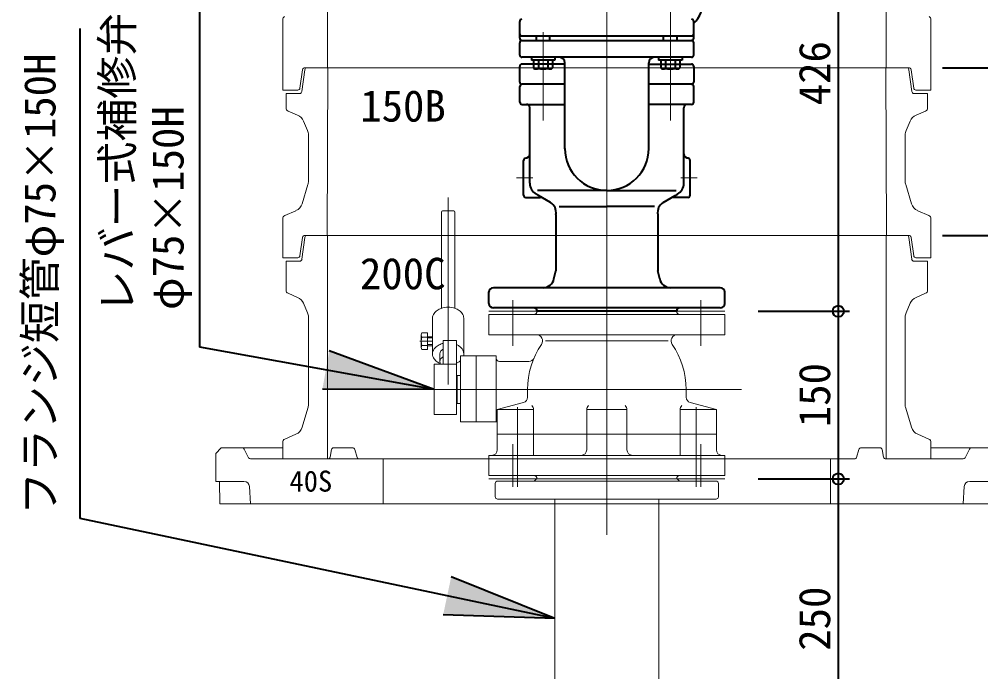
# Model space of a CAD drawing. Units: millimetres at full size, sheet at 1:20. Extents: x -5952 to 5966, y -3160 to 3160.
# Drawn here: x -2490 to -1629, y 29 to 613 of the extents above; entities that cross this region are included whole.
import ezdxf
from ezdxf.enums import TextEntityAlignment as Align

# ---------------------------------------------------------------- set-up
doc = ezdxf.new("R2010")
doc.units = ezdxf.units.MM
doc.header["$LTSCALE"] = 20
doc.header["$PDMODE"] = 32
doc.header["$PDSIZE"] = 10
for name, color, linetype, lineweight in [('0-5_TEMP01', 3, 'Continuous', 18), ('0-7_躯体', 7, 'Continuous', 9), ('0-8_細線', 7, 'Continuous', 9), ('0-9_消火栓', 2, 'Continuous', 40), ('0-C_寸法', 1, 'Continuous', 40), ('1-1_補修弁', 7, 'Continuous', 9)]:
    doc.layers.add(name, color=color, linetype=linetype, lineweight=lineweight)
doc.layers.add('0-D_注釈', color=1, linetype='Continuous')
doc.styles.add('ＭＳ ゴシック', font='')
doc.styles.get('ＭＳ ゴシック').set_extended_font_data('MS Gothic')

msp = doc.modelspace()

# ---------------------------------------------------------------- linework, layer by layer
at = {"layer": '0-5_TEMP01'}
for p, q in [((-1963.77, 369.16), (-1963.77, 795.16)), ((-1963.77, 369.16), (-1963.77, 795.16)), ((-1963.77, 778.36), (-1963.77, 508.35)), ((-1906.92, 664.53), (-1906.92, 522.03)), ((-1963.77, 607.86), (-1963.77, 387.86)), ((-1963.77, 607.66), (-1963.77, 257.66)), ((-2020.77, 600.86), (-2020.77, 522.03)), ((-2044.45, 470.66), (-2030.09, 470.66)), ((-1883.07, 470.66), (-1897.44, 470.66)), ((-1963.77, 457.66), (-1963.77, 207.66)), ((-2105.76, 285.92), (-2105.76, 453.1)), ((-1963.77, 365.25), (-1963.77, 181.2)), ((-2047.76, 320.36), (-2047.76, 361.36)), ((-1879.77, 361.36), (-1879.77, 320.36)), ((-2069.26, 351.36), (-1858.27, 351.36)), ((-2131.12, 324.49), (-2119.76, 324.49)), ((-1963.77, 317.66), (-1963.77, 217.66)), ((-1843.26, 281.36), (-2157.15, 281.36)), ((-1963.77, 267.66), (-1963.77, 167.66)), ((-2043.77, 194.36), (-2043.77, 265.66)), ((-1883.76, 194.36), (-1883.76, 265.66)), ((-1963.77, 151.16), (-1963.77, 251.16)), ((-2047.76, 194.36), (-2047.76, 232.36)), ((-1879.77, 194.36), (-1879.77, 232.36)), ((-2069.26, 201.36), (-1858.27, 201.36))]:
    msp.add_line(p, q, dxfattribs=at)
at = {"layer": '0-7_躯体'}
for p, q in [((-2213.77, 769.16), (-2213.77, 569.15)), ((-1713.77, 769.16), (-1713.77, 569.15)), ((-1673.76, 612.36), (-1673.76, 569.15)), ((-2234.03, 569.15), (-1963.77, 569.15)), ((-2213.51, 569.15), (-2214.01, 419.16)), ((-1693.51, 569.15), (-1963.77, 569.15)), ((-1714.01, 569.15), (-1713.51, 419.16)), ((-1673.76, 569.15), (-1673.76, 549.15)), ((-2236.01, 567.43), (-2238.34, 550.88)), ((-2234.01, 567.43), (-2236.76, 547.88)), ((-1693.52, 567.43), (-1690.77, 547.88)), ((-1691.53, 567.43), (-1689.2, 550.88)), ((-2253.76, 549.15), (-2240.32, 549.15)), ((-2250.77, 546.15), (-2250.77, 533.13)), ((-2250.77, 546.15), (-2238.74, 546.15)), ((-1676.77, 546.15), (-1688.8, 546.15)), ((-1673.76, 549.15), (-1687.22, 549.15)), ((-1676.77, 546.15), (-1676.77, 533.13)), ((-2248.95, 530.38), (-2240.45, 526.74)), ((-1678.59, 530.38), (-1687.09, 526.74)), ((-2235.19, 521.48), (-2231.58, 513.04)), ((-1692.34, 521.48), (-1695.96, 513.04)), ((-2230.76, 509.11), (-2230.76, 467.64)), ((-1696.76, 509.11), (-1696.76, 467.64)), ((-2231.2, 464.74), (-2236.42, 447.56)), ((-1696.33, 464.74), (-1691.11, 447.56)), ((-2251.97, 436.94), (-2241.99, 441.31)), ((-1675.57, 436.94), (-1685.55, 441.31)), ((-2253.76, 434.19), (-2253.76, 399.16)), ((-2236.01, 417.43), (-2238.34, 400.88)), ((-2236.54, 397.9), (-2234, 417.42)), ((-2234.03, 419.16), (-1963.77, 419.16)), ((-1963.77, 419.16), (-2232.01, 419.16)), ((-2213.77, 419.16), (-2213.77, 219.15)), ((-1693.51, 419.16), (-1963.77, 419.16)), ((-1963.77, 419.16), (-1695.52, 419.16)), ((-1713.77, 419.16), (-1713.77, 219.15)), ((-1690.99, 397.9), (-1693.54, 417.42)), ((-1691.53, 417.43), (-1689.2, 400.88)), ((-2253.76, 399.16), (-2240.32, 399.16)), ((-2250.77, 396.15), (-2238.52, 396.15)), ((-2250.77, 396.15), (-2250.77, 370.13)), ((-1676.77, 396.15), (-1689.01, 396.15)), ((-1676.77, 396.15), (-1676.77, 370.13)), ((-2248.95, 367.38), (-2240.44, 363.74)), ((-1678.59, 367.38), (-1687.09, 363.74)), ((-2235.19, 358.48), (-2231.58, 350.05)), ((-1692.34, 358.48), (-1695.96, 350.05)), ((-2230.76, 346.11), (-2230.76, 267.64)), ((-1696.76, 346.11), (-1696.76, 267.64)), ((-2236.42, 247.56), (-2231.2, 264.73)), ((-1691.11, 247.56), (-1696.33, 264.73)), ((-2251.97, 236.95), (-2241.99, 241.31)), ((-1675.57, 236.95), (-1685.55, 241.31)), ((-2253.76, 234.2), (-2253.76, 219.15)), ((-1673.76, 234.2), (-1673.76, 219.15)), ((-2313.77, 224.16), (-2308.76, 229.16)), ((-2313.77, 224.16), (-2313.77, 199.15)), ((-2308.76, 229.16), (-2288.77, 229.16)), ((-2288.77, 229.16), (-2253.76, 229.16)), ((-2284.32, 220.27), (-2288.21, 228.05)), ((-2211.45, 220.77), (-2210.09, 227.55)), ((-2208.12, 229.16), (-2191.26, 229.16)), ((-2187.19, 220.58), (-2189.34, 227.73)), ((-1740.34, 220.58), (-1738.2, 227.73)), ((-1719.41, 229.16), (-1736.28, 229.16)), ((-1716.09, 220.77), (-1717.45, 227.55)), ((-1638.77, 229.16), (-1673.76, 229.16)), ((-1643.22, 220.27), (-1639.32, 228.05)), ((-1618.77, 229.16), (-1638.77, 229.16)), ((-2282.53, 219.15), (-2213.4, 219.15)), ((-2253.76, 219.15), (-1963.77, 219.15)), ((-2185.28, 219.15), (-1963.77, 219.15)), ((-2163.77, 219.15), (-2163.77, 179.16)), ((-1742.26, 219.15), (-1963.77, 219.15)), ((-1742.26, 219.15), (-1963.77, 219.15)), ((-1763.77, 219.15), (-1763.77, 179.16)), ((-1673.76, 219.15), (-1714.12, 219.15)), ((-1645, 219.15), (-1714.12, 219.15)), ((-2313.77, 199.15), (-2288.52, 199.15)), ((-2310.32, 199.15), (-2310.17, 179.16)), ((-1613.77, 199.15), (-1639.01, 199.15)), ((-2283.53, 194.41), (-2282.76, 179.16)), ((-1644, 194.41), (-1644.76, 179.16)), ((-2310.17, 179.16), (-1963.77, 179.16)), ((-1617.36, 179.16), (-1963.77, 179.16))]:
    msp.add_line(p, q, dxfattribs=at)
for points in [[(-2253.76, 612.36), (-2253.76, 569.15), (-2253.76, 549.15)], [(-1673.76, 434.19), (-1673.76, 399.16), (-1687.22, 399.16)]]:
    msp.add_lwpolyline(points, dxfattribs=at)
for centre, radius, start, end in [((-2250.77, 612.36), 3, 118.073, 180), ((-1676.77, 612.36), 3, 0, 61.927), ((-2234.03, 567.15), 2, 90, 172.001), ((-2232.03, 567.15), 2, 90, 172.001), ((-1695.51, 567.15), 2, 7.999, 90), ((-1693.51, 567.15), 2, 7.999, 90), ((-2240.32, 551.15), 2, 270, 352.001), ((-1687.22, 551.15), 2, 187.999, 270), ((-2238.74, 548.15), 2, 270, 352.001), ((-1688.8, 548.15), 2, 187.999, 270), ((-2247.76, 533.13), 3, 180, 246.801), ((-2244.38, 517.54), 10, 23.199, 66.801), ((-1683.15, 517.54), 10, 113.199, 156.801), ((-1679.77, 533.13), 3, 293.199, 0), ((-2240.77, 509.11), 10, 0, 23.199), ((-1686.77, 509.11), 10, 156.801, 180), ((-2240.77, 467.64), 10, 343.072, 0), ((-1686.77, 467.64), 10, 180, 196.928), ((-2245.99, 450.48), 10, 293.629, 343.072), ((-1681.54, 450.48), 10, 196.928, 246.371), ((-2250.77, 434.19), 3, 113.629, 180), ((-1676.77, 434.19), 3, 0, 66.371), ((-2234.03, 417.15), 2, 90, 172.001), ((-2232.01, 417.15), 2, 90, 172.569), ((-1695.52, 417.15), 2, 7.431, 90), ((-1693.51, 417.15), 2, 7.999, 90), ((-2240.32, 401.15), 2, 270, 352.001), ((-2238.52, 398.15), 2, 270, 352.569), ((-1689.01, 398.15), 2, 187.431, 270), ((-1687.22, 401.15), 2, 187.999, 270), ((-2247.76, 370.13), 3, 180, 246.801), ((-1679.77, 370.13), 3, 293.199, 0), ((-2244.38, 354.54), 10, 23.199, 66.801), ((-1683.15, 354.54), 10, 113.199, 156.801), ((-2240.77, 346.11), 10, 0, 23.199), ((-1686.77, 346.11), 10, 156.801, 180), ((-2240.77, 267.64), 10, 343.072, 0), ((-1686.77, 267.64), 10, 180, 196.928), ((-2245.99, 250.47), 10, 293.629, 343.072), ((-1681.54, 250.47), 10, 196.928, 246.371), ((-2250.77, 234.2), 3, 113.629, 180), ((-1676.77, 234.2), 3, 0, 66.371), ((-2290, 227.15), 2, 26.565, 90), ((-2208.12, 227.15), 2, 90, 168.691), ((-2191.26, 227.15), 2, 16.7, 90), ((-1736.28, 227.15), 2, 90, 163.3), ((-1719.41, 227.15), 2, 11.309, 90), ((-1637.53, 227.15), 2, 90, 153.435), ((-2282.53, 221.15), 2, 206.565, 270), ((-2213.4, 221.15), 2, 270, 348.691), ((-2185.28, 221.15), 2, 196.7, 270), ((-1742.26, 221.15), 2, 270, 343.3), ((-1714.12, 221.15), 2, 191.309, 270), ((-1645, 221.15), 2, 270, 333.435), ((-2288.52, 194.16), 5, 2.862, 90), ((-1639.01, 194.16), 5, 90, 177.138)]:
    msp.add_arc(centre, radius, start, end, dxfattribs=at)
at = {"layer": '0-8_細線'}
for p, q in [((-2061.54, 199.36), (-1865.99, 199.36)), ((-2026.77, 201.36), (-2028.76, 199.36)), ((-2026.77, 201.36), (-1900.77, 201.36)), ((-1900.77, 201.36), (-1898.76, 199.36)), ((-2063.54, 197.36), (-2063.54, 185.36)), ((-1863.99, 197.36), (-1863.99, 185.36)), ((-2061.54, 183.36), (-1865.99, 183.36)), ((-2010.27, -30.64), (-2010.27, 183.36)), ((-1917.27, -30.64), (-1917.27, 183.36))]:
    msp.add_line(p, q, dxfattribs=at)
for centre, start, end in [((-2061.54, 197.36), 90, 179.998), ((-1865.99, 197.36), 0.002, 90), ((-2061.54, 185.36), 179.998, 270), ((-1865.99, 185.36), 270, 0.002)]:
    msp.add_arc(centre, 2, start, end, dxfattribs=at)
at = {"layer": '0-9_消火栓'}
for p, q in [((-2041.76, 595.58), (-2041.76, 610.57)), ((-1885.92, 595.58), (-1885.92, 610.57)), ((-1887.92, 597.57), (-2039.76, 597.57)), ((-2026.77, 593.57), (-2026.77, 597.57)), ((-2014.76, 593.57), (-2014.76, 597.57)), ((-1912.92, 593.57), (-1912.92, 597.57)), ((-1900.92, 593.57), (-1900.92, 597.57)), ((-2041.76, 580.57), (-2041.76, 591.58)), ((-2039.76, 593.57), (-1887.92, 593.57)), ((-1885.92, 580.57), (-1885.92, 591.58)), ((-1887.92, 578.58), (-2039.76, 578.58)), ((-2031.27, 578.58), (-2031.27, 576.08)), ((-2010.26, 578.58), (-2010.26, 576.08)), ((-1917.42, 578.58), (-1917.42, 576.08)), ((-1896.42, 578.58), (-1896.42, 576.08)), ((-2041.76, 556.4), (-2041.76, 570.4)), ((-2001.27, 572.4), (-2039.76, 572.4)), ((-2010.26, 576.08), (-2031.27, 576.08)), ((-2029.26, 576.08), (-2029.26, 568.88)), ((-2014.39, 568.07), (-2027.14, 568.07)), ((-2025.02, 576.08), (-2025.02, 568.88)), ((-2016.51, 576.08), (-2016.51, 568.88)), ((-2012.26, 576.08), (-2012.26, 568.88)), ((-2001.27, 496.68), (-2001.27, 573.58)), ((-1926.27, 496.85), (-1926.27, 573.58)), ((-1926.27, 572.4), (-1887.92, 572.4)), ((-1896.42, 576.08), (-1917.42, 576.08)), ((-1915.42, 576.08), (-1915.42, 568.88)), ((-1900.54, 568.07), (-1913.3, 568.07)), ((-1911.17, 576.08), (-1911.17, 568.88)), ((-1902.67, 576.08), (-1902.67, 568.88)), ((-1898.42, 576.08), (-1898.42, 568.88)), ((-1885.92, 570.4), (-1885.92, 556.4)), ((-2041.6, 538.41), (-2041.6, 552.4)), ((-2001.27, 554.4), (-2039.76, 554.4)), ((-1887.92, 554.4), (-1926.27, 554.4)), ((-1885.92, 538.41), (-1885.92, 552.4)), ((-2039.61, 536.4), (-2001.27, 536.4)), ((-1887.92, 536.4), (-1926.27, 536.4)), ((-2032.76, 465.98), (-2032.76, 533.41)), ((-1894.76, 465.98), (-1894.76, 533.41)), ((-2038.27, 455.17), (-2038.27, 486.17)), ((-1890.77, 488.16), (-1891.26, 488.16)), ((-1889.27, 455.17), (-1889.27, 486.17)), ((-1963.77, 459.35), (-2025.7, 459.35)), ((-1963.77, 459.35), (-1901.82, 459.35)), ((-1902.7, 454.76), (-1900.5, 456.03)), ((-2036.26, 453.16), (-2023.13, 453.16)), ((-1913.31, 448.64), (-1902.7, 454.76)), ((-1891.26, 453.16), (-1904.39, 453.16)), ((-2006.48, 444.99), (-1963.77, 444.99)), ((-1921.06, 444.99), (-1963.77, 444.99)), ((-2009.45, 437.85), (-2009.45, 387.55)), ((-1918.08, 437.85), (-1918.08, 387.55)), ((-2011.05, 380.23), (-2009.45, 387.55)), ((-1916.48, 380.23), (-1918.08, 387.55)), ((-1862.26, 372.36), (-2065.28, 372.36)), ((-2069.26, 358.36), (-2069.26, 368.57)), ((-1858.27, 358.36), (-1858.27, 368.36)), ((-1862.26, 354.36), (-2065.27, 354.36)), ((-1901.27, 351.36), (-2026.26, 351.36))]:
    msp.add_line(p, q, dxfattribs=at)
msp.add_lwpolyline([(-2014.22, 448.64), (-2024.82, 454.76), (-2027.03, 456.03)], dxfattribs=at)
for centre, radius, start, end in [((-1906.92, 630.4), 30, 314.427, 124.152), ((-2039.76, 610.57), 2, 90, 180), ((-1887.92, 610.57), 2, 0, 90), ((-2039.76, 599.58), 2, 180, 270), ((-2039.76, 595.58), 2, 180, 270), ((-1887.92, 599.58), 2, 270, 0), ((-1887.92, 595.58), 2, 270, 0), ((-2039.76, 591.58), 2, 90, 180), ((-1887.92, 591.58), 2, 0, 90), ((-2039.76, 580.57), 2, 180, 270), ((-2006.27, 573.58), 5, 0, 90), ((-1921.26, 573.58), 5, 90, 180), ((-1887.92, 580.57), 2, 270, 0), ((-2039.76, 570.4), 2, 90, 180), ((-2027.14, 571.3), 3.22, 228.74, 311.26), ((-2020.77, 579.76), 11.69, 248.679, 291.321), ((-2014.39, 571.3), 3.22, 228.74, 311.26), ((-1913.3, 571.3), 3.22, 228.74, 311.26), ((-1906.92, 579.76), 11.69, 248.679, 291.321), ((-1900.54, 571.3), 3.22, 228.74, 311.26), ((-1887.92, 570.4), 2, 0, 90), ((-2039.76, 556.4), 2, 180, 270), ((-2039.61, 552.4), 2, 90, 180), ((-1887.92, 556.4), 2, 270, 0), ((-1887.92, 552.4), 2, 0, 90), ((-2039.61, 538.41), 2, 180, 270), ((-2035.77, 533.41), 3, 0, 90), ((-1891.76, 533.41), 3, 90, 180), ((-1887.92, 538.41), 2, 270, 0), ((-2036.77, 492.16), 4, 270, 0), ((-1963.77, 496.85), 37.5, 180, 0), ((-1890.77, 492.16), 4, 180, 270), ((-2036.26, 486.17), 2, 90, 180), ((-1891.26, 486.17), 2, 0, 90), ((-2021.26, 465.98), 11.5, 180, 240), ((-1906.27, 465.98), 11.5, 300, 0), ((-2036.26, 455.17), 2, 180, 270), ((-2019.22, 439.98), 10, 347.697, 60), ((-1908.31, 439.98), 10, 120, 192.303), ((-1891.26, 455.17), 2, 270, 0), ((-2020.82, 382.36), 10, 270, 347.697), ((-1906.71, 382.36), 10, 192.303, 270), ((-2065.27, 368.36), 4, 90, 180), ((-1862.26, 368.36), 4, 0, 90), ((-2065.26, 358.36), 4, 180, 270), ((-2029.26, 351.36), 3, 0, 90), ((-1898.27, 351.36), 3, 90, 180), ((-1862.26, 358.36), 4, 270, 0)]:
    msp.add_arc(centre, radius, start, end, dxfattribs=at)
at = {"layer": '0-C_寸法'}
for p, q in [((-2327.93, 319.15), (-2327.93, 799.09)), ((-1756.68, 777.36), (-1756.68, 351.36)), ((-2435.07, 165.85), (-2435.07, 604.28)), ((-1663.51, 569.15), (-1443.92, 569.15)), ((-1663.51, 569.15), (-1443.92, 569.15)), ((-1663.51, 419.16), (-1443.92, 419.16)), ((-1663.51, 419.16), (-1443.92, 419.16)), ((-1828.27, 351.36), (-1746.68, 351.36)), ((-1828.27, 351.36), (-1746.68, 351.36)), ((-1756.68, 351.36), (-1756.68, 201.36)), ((-2118.26, 281.36), (-2327.93, 319.15)), ((-2118.26, 281.36), (-2212.1, 315.92)), ((-2118.26, 281.36), (-2218.26, 281.74)), ((-1828.27, 201.36), (-1746.68, 201.36)), ((-1828.27, 201.36), (-1746.68, 201.36)), ((-1756.68, 201.36), (-1756.68, -48.64)), ((-2010.27, 76.36), (-2435.07, 165.85)), ((-2010.27, 76.36), (-2103.06, 113.65)), ((-2010.27, 76.36), (-2110.22, 79.66))]:
    msp.add_line(p, q, dxfattribs=at)
for p in [(-1756.68, 351.36), (-1756.68, 201.36)]:
    msp.add_point(p, dxfattribs=at)
for points in [[(-2218.26, 281.74), (-2212.1, 315.92), (-2118.26, 281.36)], [(-2110.22, 79.66), (-2103.06, 113.65), (-2010.27, 76.36)]]:
    msp.add_solid(points, dxfattribs=at)
at = {"layer": '1-1_補修弁'}
for p, q in [((-2111.76, 440.02), (-2111.76, 353.94)), ((-2100.77, 441.02), (-2110.77, 441.02)), ((-2099.76, 440.02), (-2099.76, 353.94)), ((-2119.76, 313.18), (-2119.76, 345)), ((-2091.76, 313.18), (-2091.76, 345)), ((-2069.26, 348.36), (-1858.27, 348.36)), ((-2069.26, 330.36), (-2069.26, 348.36)), ((-2026.27, 351.36), (-1901.27, 351.36)), ((-2026.27, 351.36), (-1901.27, 351.36)), ((-1858.27, 348.36), (-1858.27, 330.36)), ((-2129.77, 330.11), (-2129.77, 318.88)), ((-2129.18, 328.25), (-2124.26, 328.25)), ((-2129.17, 332), (-2124.26, 332)), ((-2124.26, 332), (-2124.26, 316.99)), ((-2119.76, 328.49), (-2124.26, 328.49)), ((-2124.26, 327.49), (-2119.76, 327.49)), ((-1858.27, 330.36), (-2069.26, 330.36)), ((-2129.18, 320.74), (-2124.26, 320.74)), ((-2124.26, 321.49), (-2119.76, 321.49)), ((-2124.26, 320.49), (-2119.76, 320.49)), ((-2098.27, 325.02), (-2110.26, 325.02)), ((-2110.26, 303.86), (-2110.26, 325.02)), ((-2098.27, 325.02), (-2098.27, 258.86)), ((-2018.77, 324.78), (-1908.76, 324.78)), ((-2124.26, 316.99), (-2129.17, 316.99)), ((-2113.27, 313.18), (-2113.27, 306.25)), ((-2094.76, 311.36), (-2094.76, 252.36)), ((-2094.76, 311.36), (-2062.76, 311.36)), ((-2080.76, 252.36), (-2080.76, 311.36)), ((-2062.76, 252.36), (-2062.76, 311.36)), ((-2098.27, 303.86), (-2118.26, 303.86)), ((-2118.26, 303.86), (-2118.26, 258.86)), ((-2059.77, 306.36), (-2033.59, 306.36)), ((-2097.76, 293.86), (-2097.76, 268.86)), ((-2034.77, 274.43), (-2034.77, 281.36)), ((-1892.76, 274.43), (-1892.76, 281.36)), ((-2097.76, 268.86), (-2098.27, 269.36)), ((-2097.76, 268.86), (-2094.76, 268.86)), ((-1889.06, 269.6), (-1865.77, 263.36)), ((-2118.26, 258.86), (-2098.27, 258.86)), ((-2061.76, 263.36), (-2061.76, 227.36)), ((-2029.33, 263.36), (-2029.33, 222.36)), ((-1981.76, 263.36), (-1945.77, 263.36)), ((-1981.76, 227.36), (-1981.76, 263.36)), ((-1945.77, 227.36), (-1945.77, 263.36)), ((-1898.2, 263.36), (-1865.77, 263.36)), ((-1898.2, 263.36), (-1898.2, 222.36)), ((-1865.77, 227.36), (-1865.77, 263.36)), ((-2094.76, 252.36), (-2061.76, 252.36)), ((-2061.76, 241.36), (-1865.77, 241.36)), ((-1858.27, 222.36), (-2069.26, 222.36)), ((-2069.26, 204.36), (-2069.26, 222.36)), ((-1858.27, 204.36), (-1858.27, 222.36)), ((-1858.27, 204.36), (-2069.26, 204.36)), ((-1901.27, 201.36), (-2026.27, 201.36)), ((-1901.27, 201.36), (-2026.27, 201.36)), ((-1901.27, 201.36), (-2026.27, 201.36))]:
    msp.add_line(p, q, dxfattribs=at)
for points in [[(-2098.27, 293.36), (-2097.76, 293.86), (-2094.76, 293.86)], [(-2038.47, 269.6), (-2061.76, 263.36), (-2029.33, 263.36)]]:
    msp.add_lwpolyline(points, dxfattribs=at)
for centre, radius, start, end in [((-2110.77, 440.02), 1, 90, 180), ((-2100.77, 440.02), 1, 0, 90), ((-2107.13, 339.75), 14.93, 109.14368, 124.86797), ((-2105.83, 336), 18.91, 89.81124, 109.14224), ((-2105.7, 336), 18.91, 70.85776, 90.18876), ((-2104.39, 339.75), 14.93, 55.13203, 70.85632), ((-2112.11, 344.91), 7.64, 143.77014, 179.30664), ((-2109.45, 343.04), 10.9, 124.748, 144.15636), ((-2102.07, 343.04), 10.9, 35.84364, 55.252), ((-2099.41, 344.91), 7.64, 0.69336, 36.22986), ((-2029.26, 351.36), 3, 270, 0), ((-1898.27, 351.36), 3, 180, 270), ((-2126.47, 330.11), 3.29, 144.992, 214.565), ((-2117.34, 324.49), 12.42, 162.412, 197.588), ((-2026.84, 324.78), 5.58, 325.458, 90), ((-1900.68, 324.78), 5.58, 90, 214.542), ((-2126.47, 318.88), 3.29, 145.435, 215.008), ((-2109.45, 311.22), 10.9, 124.748, 144.15636), ((-2107.13, 307.93), 14.93, 109.14368, 124.86797), ((-2108.34, 312.81), 9.94, 101.1418, 111.74815), ((-2101.99, 312.17), 10.08, 52.60968, 68.33397), ((-2102.07, 311.22), 10.9, 35.84364, 55.252), ((-1963.77, 281.36), 71, 145.458, 180), ((-1963.77, 281.36), 71, 0, 34.542), ((-2112.11, 313.09), 7.64, 143.77014, 179.30664), ((-2112.11, 313.27), 7.64, 180.69336, 216.22986), ((-2109.16, 313.13), 4.09, 143.77013, 179.30664), ((-2107.74, 312.13), 5.84, 124.74801, 144.15638), ((-2107.74, 305.21), 5.84, 124.74801, 144.15638), ((-2107.82, 312.55), 5.45, 116.55799, 126.48115), ((-2107.82, 305.62), 5.45, 116.55794, 126.4811), ((-2099.41, 313.09), 7.64, 0.69336, 36.22986), ((-2098.87, 313.19), 7.11, 345.10916, 359.95273), ((-2109.45, 315.13), 10.9, 215.84364, 235.252), ((-2108.83, 315.36), 11.45, 233.33205, 249.05633), ((-2109.16, 306.2), 4.09, 143.77013, 179.30664), ((-2109.16, 306.31), 4.09, 180.69335, 216.22986), ((-2112.39, 303.92), 0.095, 205.7506, 225.15897), ((-2104.07, 317.87), 14.29, 293.98821, 305.06814), ((-2097.88, 309.83), 4.17, 298.82434, 318.2327), ((-2059.77, 309.36), 3, 180, 270), ((-2033.59, 311.36), 5, 270, 336.75), ((-2039.76, 274.43), 5, 285, 0), ((-2034.33, 263.36), 5, 0, 47.288), ((-1976.76, 263.36), 5, 132.712, 180), ((-1950.77, 263.36), 5, 0, 47.288), ((-1893.2, 263.36), 5, 132.712, 180), ((-1887.76, 274.43), 5, 180, 255), ((-2066.76, 227.36), 5, 270, 0), ((-1986.76, 227.36), 5, 270, 0), ((-1940.77, 227.36), 5, 180, 270), ((-1860.77, 227.36), 5, 180, 270), ((-2029.26, 201.36), 3, 0, 90), ((-1898.27, 201.36), 3, 90, 180)]:
    msp.add_arc(centre, radius, start, end, dxfattribs=at)

# ---------------------------------------------------------------- texts
at = {"layer": '0-C_寸法', "style": 'ＭＳ ゴシック'}
for s, p in [('レバー式補修弁（ボール）', (-2379.43, 349.51)), ('426', (-1755.46, 535.56)), ('フランジ短管φ75×150H', (-2448.68, 169.21)), ('φ75×150H', (-2334.04, 352.44)), ('150', (-1755.46, 247.56)), ('250', (-1755.46, 47.56))]:
    msp.add_text(s, height=28.15, rotation=90, dxfattribs=at).set_placement(p, align=Align.BOTTOM_LEFT)
at = {"layer": '0-D_注釈', "style": 'ＭＳ ゴシック'}
for s, height, p in [('150B', 28.15, (-2184.46, 512.53)), ('200C', 28.15, (-2184.71, 362.53)), ('40S', 18.77, (-2247.76, 184.32))]:
    msp.add_text(s, height=height, dxfattribs=at).set_placement(p, align=Align.BOTTOM_LEFT)

doc.saveas('drawing.dxf')
